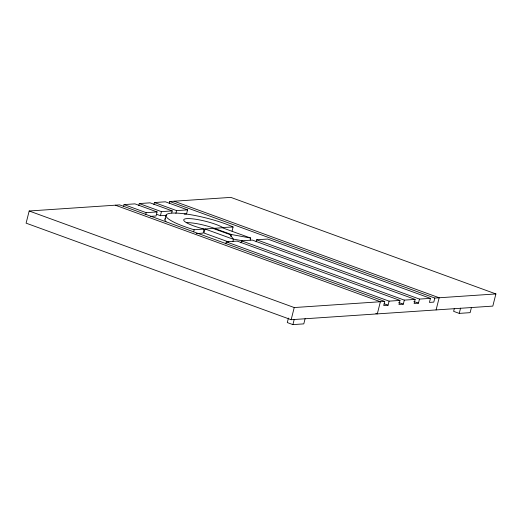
<?xml version="1.0" encoding="UTF-8"?>
<svg xmlns="http://www.w3.org/2000/svg" width="522" height="522" viewBox="0 0 522 522"><rect width="100%" height="100%" fill="white"/><g stroke="black" fill="none" stroke-linecap="round" stroke-linejoin="round"><path stroke-width="0.78" d="M495.9 293.938L434.819 298.062L433.789 302.114L429.436 302.408L430.461 298.356L419.486 299.093L418.461 303.151L414.109 303.445L415.134 299.393L404.328 300.117L403.304 304.169L398.952 304.463L399.976 300.411L389.092 301.148L388.068 305.2L383.709 305.494L384.734 301.442L119.682 204.892L29.18 210.992L26.1 223.155L291.152 319.705L492.82 306.101L495.9 293.938L230.848 197.388L169.767 201.512L169.252 203.534M123.525 206.621L124.04 204.598L134.924 203.861L157.083 211.932L156.058 215.984L150.617 216.356M138.767 205.596L139.276 203.567L150.082 202.836L172.24 210.908L171.725 212.937M145.684 214.692L146.199 212.669L157.083 211.932M153.918 204.572L154.434 202.543L165.409 201.805L187.568 209.877L186.543 213.929L184.194 214.085M156.593 214.301L160.411 215.69L161.442 211.638L172.24 210.908M164.985 219.299L166.009 215.247M175.907 213.322L176.593 210.614L187.568 209.877M193.642 231.794L194.158 229.765L204.122 229.047L203.097 233.106L196.2 233.602M232.942 241.327L233.458 239.298L230.039 234.6L212.969 228.414L205.015 228.988L203.991 233.04L228.688 241.993M225.752 243.859L226.267 241.836L237.151 241.099L399.976 300.411M232.081 231.018L233.106 226.966L231.018 226.046A39.953 7.282 14.2 0 0 171.647 213.146A39.953 7.282 14.2 0 0 191.306 228.897L194.158 229.765M230.848 236.531L231.363 234.508L214.294 228.316L222.248 227.749L250.69 238.058L250.175 240.087M240.994 242.834L241.51 240.805L252.309 240.081L415.134 299.393M256.152 241.81L256.661 239.781L267.636 239.043L430.461 298.356M288.431 318.074L287.296 322.57L292.901 324.612L303.791 323.875L305.116 318.635M291.152 319.705L294.232 307.549L384.734 301.442M292.901 324.612L294.232 319.373M436.092 309.931L439.165 297.768L174.113 201.218M454.388 308.352L453.631 311.347L459.243 313.389L470.126 312.652L471.451 307.419M459.243 313.389L460.567 308.15M233.106 226.966L222.842 227.501A21.663 3.948 14.2 0 0 186.785 218.633A21.663 3.948 14.2 0 0 203.482 228.89L204.122 229.047M160.411 215.69L166.583 215.279M231.363 234.508L250.69 238.058M233.425 239.128L242.704 240.831M205.015 228.988L233.458 239.298M169.767 201.512L434.819 298.062M154.434 202.543L176.593 210.614M256.661 239.781L419.486 299.093M413.874 301.481L418.461 303.151M139.276 203.567L161.442 211.638M241.51 240.805L404.328 300.117M398.717 302.499L403.304 304.169M124.04 204.598L146.199 212.669M226.267 241.836L389.092 301.148M115.329 205.185L380.381 301.736L377.302 313.898L375.84 313.363M384.244 303.811L388.068 305.2M29.18 210.992L294.232 307.549M186.922 222.64A21.663 3.948 14.2 0 1 214.666 228.395M165.989 221.739A39.953 7.282 14.2 0 1 165.389 218.666"/></g></svg>
